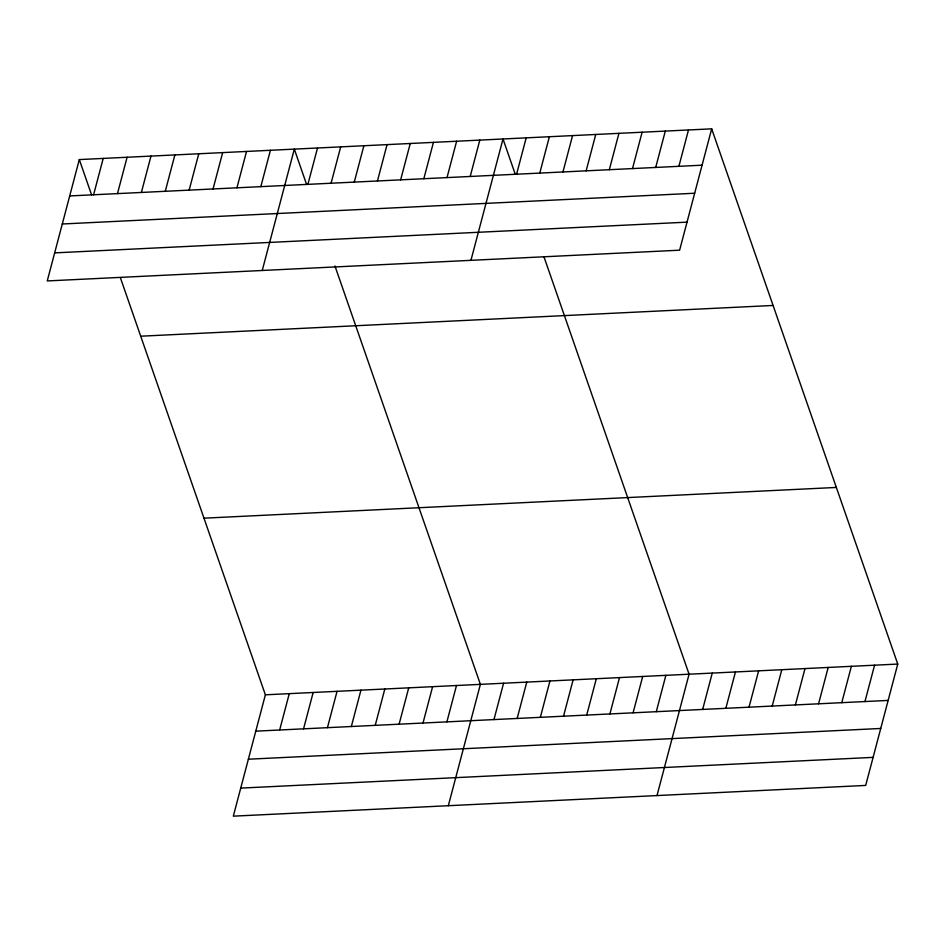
<?xml version="1.0" encoding="UTF-8"?>
<svg xmlns="http://www.w3.org/2000/svg" width="945" height="945" viewBox="0 0 945 945"><rect width="100%" height="100%" fill="white"/><g stroke="black" fill="none" stroke-linecap="round" stroke-linejoin="round"><path stroke-width="1.42" d="M79.309 159.575L47.25 280.937L679.62 250.189L711.679 128.839L79.309 159.575L91.594 194.906M93.602 194.776L103.206 158.417M117.487 193.607L127.091 157.26M141.372 192.449L150.987 156.09M165.269 191.292L174.872 154.933M189.154 190.122L198.757 153.775M213.05 188.965L222.654 152.617M236.935 187.807L246.539 151.448M260.82 186.649L270.424 150.29M262.249 270.483L294.32 149.133L306.593 184.452M307.905 184.358L317.508 147.999M331.081 183.224L340.696 146.877M354.269 182.101L363.884 145.743M377.457 180.979L387.06 144.62M400.645 179.845L410.248 143.498M120.405 277.783L265.38 694.811L233.32 816.161L865.691 785.425L897.75 664.063L711.679 128.839M423.832 178.723L433.436 142.364M279.661 730.001L289.276 693.642M447.02 177.589L456.624 141.242M303.558 728.843L313.161 692.484M470.208 176.467L479.812 140.108M327.442 727.674L337.046 691.327M470.941 260.336L503 138.986L515.285 174.305M351.339 726.516L360.943 690.157M516.584 174.211L526.188 137.852M375.224 725.358L384.828 688.999M539.772 173.089L549.376 136.73M399.109 724.189L408.724 687.842M562.96 171.955L572.564 135.607M423.006 723.031L432.609 686.672M586.136 170.832L595.752 134.474M446.89 721.874L456.494 685.515M609.324 169.698L618.928 133.351M448.32 805.707L480.391 684.357L334.943 265.97M632.512 168.576L642.116 132.217M493.963 719.582L503.579 683.223M655.7 167.454L665.304 131.095M517.151 718.46L526.767 682.101M678.888 166.32L688.492 129.961M540.339 717.326L549.943 680.979M563.527 716.204L573.131 679.845M586.715 715.07L596.319 678.723M609.903 713.947L619.507 677.589M633.091 712.813L642.694 676.466M656.279 711.691L665.882 675.332M657.011 795.56L689.07 674.21L544.096 257.182M702.655 709.435L712.258 673.088M725.843 708.313L735.446 671.954M749.019 707.179L758.634 670.832M772.207 706.057L781.81 669.698M795.395 704.935L804.998 668.576M818.583 703.801L828.186 667.442M841.771 702.678L851.374 666.319M864.958 701.544L874.562 665.197M69.706 195.934L702.076 165.198M62.299 223.989L694.669 193.241M54.656 252.882L687.027 222.146M140.71 336.207L773.081 305.459M203.978 518.179L836.349 487.443M265.38 694.811L897.75 664.063M255.776 731.158L888.146 700.422M248.37 759.213L880.728 728.465M240.727 788.106L873.097 757.37"/></g></svg>
